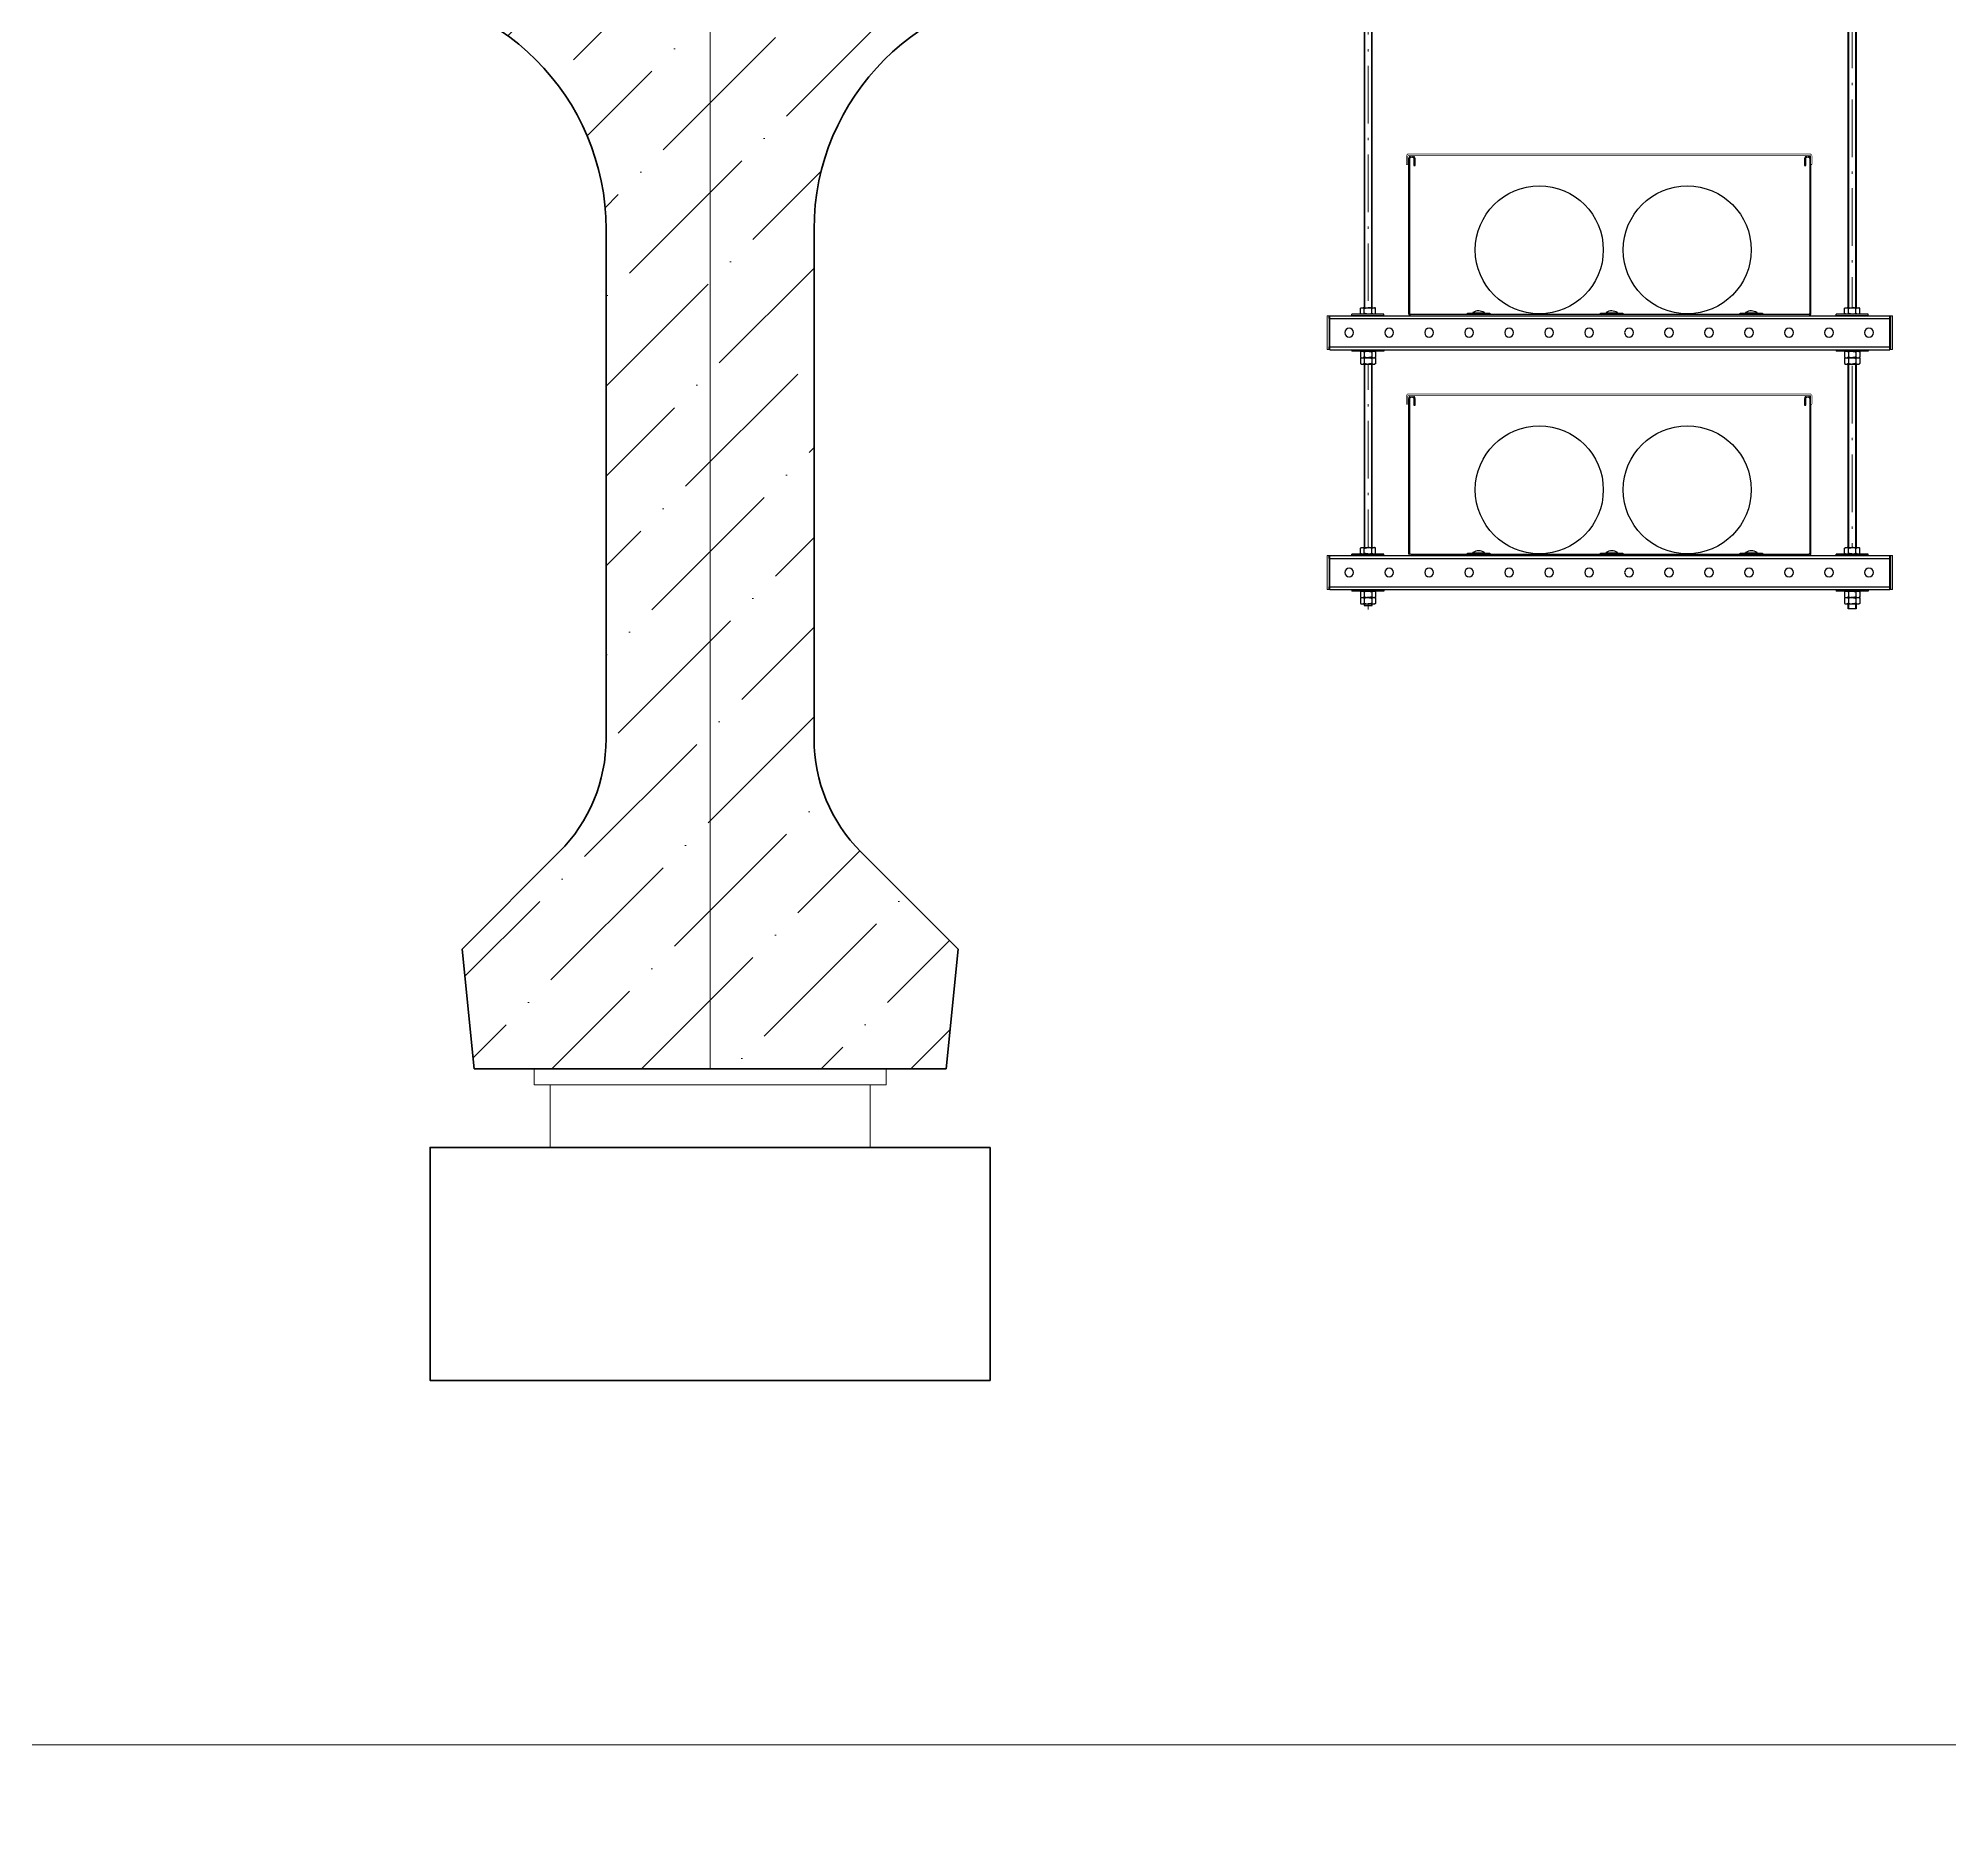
# Model space of a CAD drawing. Header units: millimetres. Extents: x 6546658 to 12951752, y -1354198 to 1102852.
# Drawn here: x 11689726 to 11692116, y -4459 to -2225 of the extents above; entities that cross this region are included whole.
import ezdxf
from ezdxf.enums import TextEntityAlignment as Align

# ---------------------------------------------------------------- set-up
doc = ezdxf.new("R2010")
doc.units = ezdxf.units.MM
doc.set_wipeout_variables(frame=1)
for name, pattern in [('ACAD_ISO10W100', [18.5, 12, -3, 0.5, -3]), ('phl_thick', [0]), ('осевая', [50.8, 31.75, -6.35, 6.35, -6.35])]:
    doc.linetypes.add(name, pattern=pattern)
doc.layers.get('Defpoints').update_dxf_attribs({"color": 254, "lineweight": 0})
for name, color, linetype, lineweight in [('04_Невидимые', 3, 'Continuous', 13), ('1-Бетон', 114, 'Continuous', 35), ('1-Штриховка', 8, 'Continuous', 9), ('ИС_Ось', 1, 'осевая', 18), ('ИС_Размер', 3, 'Continuous', 18)]:
    doc.layers.add(name, color=color, linetype=linetype, lineweight=lineweight)
doc.layers.add('projection', color=7, linetype='Continuous')
doc.styles.add('0', font='isocpeur.ttf', dxfattribs={"width": 0.8, "oblique": 15})
doc.styles.add('ISO', font='isocpeur.ttf', dxfattribs={"width": 0.8, "oblique": 10})
doc.dimstyles.new('М100', dxfattribs={"dimscale": 100, "dimtxt": 2.5, "dimasz": 2, "dimexe": 1, "dimexo": 1, "dimgap": 1, "dimtad": 1, "dimdec": 0, "dimzin": 0, "dimdsep": 46, "dimtxsty": '0', "dimblk": 'OBLIQUE', "dimcen": 0.09, "dimdle": 1, "dimclrd": 256, "dimclre": 256, "dimclrt": 256, "dimadec": 4, "dimazin": 0, "dimtfac": 1, "dimtdec": 0, "dimtofl": 0, "dimtmove": 1, "dimatfit": 2, "dimfxl": 1, "dimtolj": 1, "dimtzin": 0, "dimlwd": -1, "dimarcsym": 0})

# ---------------------------------------------------------------- blocks, each defined once
blk = doc.blocks.new('1530')
at = {"layer": '1-Штриховка'}
h = blk.add_hatch(dxfattribs=at)
h.set_pattern_fill('ANSI36', color=256, scale=25, style=0)
h.set_pattern_definition([(45, (-1571632.81, 568569.22), (42.0949506, 154.348152), [198.4375, -39.6875, 0, -39.6875])])
h.paths.add_polyline_path([(130, -480), (130, -1117.2, 0.198927), (188.7, -1258.7), (310, -1380), (295, -1530), (-295, -1530), (-310, -1380), (-188.6, -1258.6, 0.198898), (-130, -1117), (-130, -480, 0.414214), (-430, -180), (-700, -180), (-700, 0), (700, 0), (700, -180), (430, -180, 0.414224)])
at = {"layer": '1-Бетон'}
for p, q in [((-700, 0), (700, 0)), ((-700, -180), (-700, 0)), ((700, 0), (700, -180)), ((-430, -180), (-700, -180)), ((700, -180), (430, -180)), ((-130, -1117.2), (-130, -480)), ((130, -480), (130, -1117.2)), ((-188.6, -1258.6), (-310, -1380)), ((188.6, -1258.6), (310, -1380)), ((-295, -1530), (-310, -1380)), ((310, -1380), (295, -1530)), ((295, -1530), (-295, -1530))]:
    blk.add_line(p, q, dxfattribs=at)
for centre, radius, start, end in [((-430, -480), 300, 0, 90), ((430, -480), 300, 90, 180), ((-330.2, -1117.1), 200.2, 315.0289, 359.9744), ((330.2, -1117.1), 200.2, 180.0256, 224.9711)]:
    blk.add_arc(centre, radius, start, end, dxfattribs=at)
at = {"layer": 'ИС_Ось', "ltscale": 100}
blk.add_line((0, 0), (0, -1530), dxfattribs=at)
blk = doc.blocks.new('_Oblique')
at = {"color": 0, "linetype": 'ByBlock', "lineweight": -2}
blk.add_line((-0.5, -0.5), (0.5, 0.5), dxfattribs=at)
blk = doc.blocks.new('*D562')
at = {"layer": 'Defpoints', "color": 0, "linetype": 'Continuous', "transparency": 16777216}
for p in [(11717566.4, -2700.1), (11688316.4, -3524.1), (11717566.4, -4359.3)]:
    blk.add_point(p, dxfattribs=at)
at = {"layer": 'ИС_Размер', "lineweight": -2, "transparency": 16777216}
for p, q in [((11717566.4, -2800.1), (11717566.4, -4459.3)), ((11688316.4, -3624.1), (11688316.4, -4459.3))]:
    blk.add_line(p, q, dxfattribs=at)
at = {"layer": 'ИС_Размер', "transparency": 16777216}
blk.add_line((11688216.4, -4359.3), (11717666.4, -4359.3), dxfattribs=at)
at = {"layer": 'ИС_Размер', "linetype": 'Continuous', "transparency": 16777216, "xscale": 200, "yscale": 200, "zscale": 200, "rotation": 180}
blk.add_blockref('_Oblique', (11688316.4, -4359.3), dxfattribs=at)
at = {"layer": 'ИС_Размер', "linetype": 'Continuous', "transparency": 16777216, "xscale": 200, "yscale": 200, "zscale": 200}
blk.add_blockref('_Oblique', (11717566.4, -4359.3), dxfattribs=at)
at = {"layer": 'ИС_Размер', "linetype": 'Continuous', "transparency": 16777216, "insert": (11702941.4, -4134.3), "char_height": 250, "attachment_point": 5, "style": '0'}
blk.add_mtext('\\A1;13х2250=29250', dxfattribs=at)
blk = doc.blocks.new('*U528')
blk.add_wipeout([(-5, -854), (5, -854), (5, 0), (-5, 0)]).dxf.layer = 'projection'
at = {"layer": 'projection', "color": 252, "linetype": 'Continuous', "lineweight": 0}
for p, q in [((-4.1, 0), (-4.1, -854)), ((4.1, -854), (4.1, 0))]:
    blk.add_line(p, q, dxfattribs=at)
at = {"layer": 'projection', "linetype": 'ACAD_ISO10W100', "lineweight": 0, "ltscale": 6}
blk.add_line((0, 5), (0, -859), dxfattribs=at)
at = {"layer": 'projection', "color": 0, "linetype": 'Continuous', "lineweight": -2}
blk.add_lwpolyline([(5, -854), (5, 0), (-5, 0), (-5, -854)], close=True, dxfattribs=at)
at = {"layer": 'projection', "color": 251, "style": 'ISO', "oblique": 10}
blk.add_text('M10', height=1.81, dxfattribs=at).set_placement((-4, -2.2), (-0.2, -2.2), align=Align.ALIGNED)
at = {"layer": 'projection', "color": 251, "insert": (0.1, -4.4), "char_height": 0.6, "attachment_point": 5, "style": 'ISO'}
blk.add_mtext_dynamic_manual_height_columns('1 м^I339795\\P2 м^I339796\\P3 м^I216418', width=6.652, gutter_width=10.1, heights=[0], dxfattribs=at)
blk = doc.blocks.new('*U510')
blk.add_wipeout([(-5, -780.9), (5, -780.9), (5, 0), (-5, 0)]).dxf.layer = 'projection'
at = {"layer": 'projection', "color": 252, "linetype": 'Continuous', "lineweight": 0}
for p, q in [((-4.1, 0), (-4.1, -780.9)), ((4.1, -780.9), (4.1, 0))]:
    blk.add_line(p, q, dxfattribs=at)
at = {"layer": 'projection', "linetype": 'ACAD_ISO10W100', "lineweight": 0, "ltscale": 6}
blk.add_line((0, 5), (0, -785.9), dxfattribs=at)
at = {"layer": 'projection', "color": 0, "linetype": 'Continuous', "lineweight": -2}
blk.add_lwpolyline([(5, -780.9), (5, 0), (-5, 0), (-5, -780.9)], close=True, dxfattribs=at)
at = {"layer": 'projection', "color": 251, "style": 'ISO', "oblique": 10}
blk.add_text('M10', height=1.81, dxfattribs=at).set_placement((-4, -2.2), (-0.2, -2.2), align=Align.ALIGNED)
at = {"layer": 'projection', "color": 251, "insert": (0.1, -4.4), "char_height": 0.6, "attachment_point": 5, "style": 'ISO'}
blk.add_mtext_dynamic_manual_height_columns('1 м^I339795\\P2 м^I339796\\P3 м^I216418', width=6.652, gutter_width=10.1, heights=[0], dxfattribs=at)
blk = doc.blocks.new('*U493')
blk.add_wipeout([(0, 3), (-11.7, 3), (-12, 2.7), (-12, -2.7), (-11.7, -3), (0, -3)])
for p, q in [((0, 3), (-11.7, 3)), ((0, -7), (0, 7)), ((0.2, 7.2), (0.3, 7.2)), ((0.2, 7.2), (0.7, 7.2)), ((0.2, -7.2), (0.7, -7.2))]:
    blk.add_line(p, q)
blk.add_lwpolyline([(0, 3), (-11.7, 3), (-12, 2.7), (-12, -2.7), (-11.7, -3), (0, -3)], close=True)
blk.add_lwpolyline([(-11.7, 3), (-11.7, -3)])
for centre, radius, start, end in [((0.2, 7), 0.21, 90, 180), ((0.7, 7), 0.21, 32.5548, 90), ((-10.2, 0), 13.2, 31.6907, 32.5548), ((-10.2, 0), 13.2, 327.4452, 31.6907), ((0.2, -7), 0.21, 180, 270), ((0.7, -7), 0.21, 270, 327.4452)]:
    blk.add_arc(centre, radius, start, end)
blk = doc.blocks.new('*U494')
blk.add_wipeout([(-5.7, -4.9), (-5.7, -5), (-1.8, -5), (-1.7, -5.1), (-1.6, -5.1), (-1.5, -5.2), (-1.5, -5.2), (-1.4, -5.3), (-1.3, -5.7), (-1, -6.2), (-1, -6.2), (-1, -6.3), (-0.9, -6.3), (-0.9, -6.3), (-0.8, -6.4), (-0.8, -6.4), (-0.7, -6.4), (-0.6, -6.4), (-0.5, -6.4), (-0.4, -6.4), (-0.4, -6.4), (-0.3, -6.4), (-0.3, -6.4), (-0.2, -6.3), (-0.2, -6.3), (-0.2, -6.3), (-0.1, -6.2), (-0.1, -6.2), (0, -6.1), (0, -6), (0, -6), (0, -5.9), (0, 5.9), (0, 6), (0, 6), (0, 6), (0, 6), (0, 6), (0, 6), (0, 6.1), (0, 6.1), (0, 6.1), (0, 6.1), (0, 6.1), (0, 6.1), (0, 6.1), (0, 6.1), (-0.1, 6.2), (-0.1, 6.2), (-0.1, 6.2), (-0.1, 6.2), (-0.1, 6.2), (-0.1, 6.2), (-0.2, 6.3), (-0.2, 6.3), (-0.2, 6.3), (-0.2, 6.3), (-0.3, 6.4), (-0.3, 6.4), (-0.3, 6.4), (-0.3, 6.4), (-0.4, 6.4), (-0.4, 6.4), (-0.4, 6.4), (-0.5, 6.4), (-0.6, 6.4), (-0.7, 6.4), (-0.7, 6.4), (-0.7, 6.4), (-0.7, 6.4), (-0.8, 6.4), (-0.8, 6.4), (-0.8, 6.4), (-0.9, 6.3), (-0.9, 6.3), (-0.9, 6.3), (-0.9, 6.3), (-1, 6.3), (-1, 6.2), (-1, 6.2), (-1.6, 5.1), (-1.6, 5.1), (-1.7, 5.1), (-1.7, 5.1), (-1.7, 5), (-1.8, 5), (-5.7, 5), (-5.8, 4.9), (-5.8, 4.7), (-6, 4.1), (-6, -4.1)])
for p, q in [((-6, 4.1), (-5.8, 4.7)), ((-6, -4.1), (-6, 4.1)), ((-5.7, 5), (-1.8, 5)), ((-5.7, 3.6), (-2.1, 3.6)), ((-0.5, 6.4), (-0.6, 6.4)), ((0, -5.9), (0, 5.9)), ((-6, -4.1), (-5.8, -4.7)), ((-5.7, -1.4), (-2.1, -1.4)), ((-5.7, -5), (-1.8, -5)), ((-0.5, -6.4), (-0.6, -6.4))]:
    blk.add_line(p, q)
blk.add_lwpolyline([(-1.7, 5.1), (-1.7, -5.1)])
for centre, radius, start, end in [((11.9, -1.4), 15, 149.8456, 154.4359), ((-0.6, 5.9), 0.45, 90, 149.8456), ((-0.5, 5.9), 0.45, 0, 90), ((1.5, -4.5), 2.98, 194.7594, 213.3054), ((-0.6, -5.9), 0.45, 210.1544, 270), ((-0.5, -5.9), 0.45, 270, 0)]:
    blk.add_arc(centre, radius, start, end)
for points, weights in [([(-5.7, 3.6), (-6, 4.3), (-5.7, 5)], [2.5984975675, 3.00048654017, 2.5984975675]), ([(-5.7, -1.4), (-6, 1.1), (-5.7, 3.6)], [2.5984975675, 3.00048654017, 2.5984975675]), ([(-5.7, -5), (-6, -3.2), (-5.7, -1.4)], [2.5984975675, 3.00048654017, 2.5984975675]), ([(-5.8, -4.7), (-5.8, -4.9), (-5.7, -5)], [2.743516148, 2.69342203715, 2.5984975675])]:
    blk.add_rational_spline(points, weights, degree=2)
for points, knots in [([(-1.7, 3.8), (-1.7, 3.8), (-1.7, 3.8), (-1.7, 3.7), (-1.8, 3.7), (-1.8, 3.7), (-1.9, 3.6), (-2, 3.6), (-2, 3.6), (-2.1, 3.6)], [-0.00038766, -0.00038766, -0.00038766, -0.00038766, 0, 0, 0.03010515, 0.03010515, 0.05640733, 0.05640733, 0.07854224, 0.07854224, 0.07854224, 0.07854224]), ([(-1.6, 5.1), (-1.6, 5.1), (-1.6, 5.1), (-1.7, 5.1), (-1.8, 5), (-1.8, 5)], [0.04269517, 0.04269517, 0.04269517, 0.04269517, 0.05640737, 0.05640737, 0.07854224, 0.07854224, 0.07854224, 0.07854224]), ([(-1.7, -1.5), (-1.7, -1.5), (-1.7, -1.5), (-1.7, -1.5), (-1.8, -1.5), (-1.8, -1.5), (-1.9, -1.5), (-2, -1.4), (-2, -1.4), (-2.1, -1.4)], [-0.07849304, -0.07849304, -0.07849304, -0.07849304, -0.07810752, -0.07810752, -0.048169, -0.048169, -0.02201239, -0.02201239, 0, 0, 0, 0]), ([(-1.8, -5), (-1.8, -5), (-1.7, -5.1), (-1.6, -5.1), (-1.6, -5.1), (-1.5, -5.2), (-1.5, -5.2), (-1.4, -5.3), (-1.4, -5.3), (-1.4, -5.3)], [-0.07854224, -0.07854224, -0.07854224, -0.07854224, -0.05640737, -0.05640737, -0.03010525, -0.03010525, 0, 0, 0.00038765, 0.00038765, 0.00038765, 0.00038765])]:
    blk.add_open_spline(points, degree=3, knots=knots)
blk = doc.blocks.new('BLK_20120927065526736_000')
at = {"layer": 'projection', "color": 7, "linetype": 'phl_thick'}
for p, q in [((-9.45, 7.328249), (-8.5, 8)), ((-9.45, 7.328249), (-9.261816, 7.456942)), ((-9.45, 0.671751), (-9.45, 7.328249)), ((-8.5, 0), (-9.45, 0.671751)), ((-9.261816, 0.543058), (-9.45, 0.671751)), ((-9.261816, 7.456942), (-9.077345, 7.574275)), ((-9.077345, 0.425725), (-9.261816, 0.543058)), ((-9.077345, 7.574275), (-8.896107, 7.680574)), ((-8.896107, 0.319425), (-9.077345, 0.425725)), ((-8.896107, 7.680574), (-8.717638, 7.776109)), ((-8.717638, 0.223891), (-8.896107, 0.319425)), ((-8.717638, 7.776109), (-8.541487, 7.861093)), ((-8.541487, 0.138907), (-8.717638, 0.223891)), ((-8.541487, 7.861093), (-8.367213, 7.935687)), ((-8.367213, 0.064313), (-8.541487, 0.138907)), ((-8.5, 8), (8.5, 8)), ((-8.5, 0), (8.5, 0)), ((-8.367213, 7.935687), (-8.194382, 8)), ((-8.194382, 0), (-8.367213, 0.064313)), ((-6.037417, 7.921968), (-6.244063, 8)), ((-6.244063, 0), (-6.037417, 0.078032)), ((-5.828593, 7.829234), (-6.037417, 7.921968)), ((-6.037417, 0.078032), (-5.828593, 0.170766)), ((-5.616844, 7.721585), (-5.828593, 7.829234)), ((-5.828593, 0.170766), (-5.616844, 0.278415)), ((-5.401411, 7.598703), (-5.616844, 7.721585)), ((-5.616844, 0.278415), (-5.401411, 0.401296)), ((-5.181511, 7.460161), (-5.401411, 7.598703)), ((-5.401411, 0.401296), (-5.181511, 0.539839)), ((-4.956327, 7.305413), (-5.181511, 7.460161)), ((-5.181511, 0.539839), (-4.956327, 0.694587)), ((-4.725, 7.133794), (-4.956327, 7.305413)), ((-4.956327, 0.694587), (-4.725, 0.866206)), ((-4.725, 7.133794), (-4.258313, 7.287937)), ((-4.725, 0.866206), (-4.725, 7.133794)), ((-4.258313, 0.712063), (-4.725, 0.866206)), ((-4.258313, 7.287937), (-3.8038, 7.425619)), ((-3.8038, 0.574382), (-4.258313, 0.712063)), ((-3.8038, 7.425619), (-3.35974, 7.547519)), ((-3.35974, 0.452481), (-3.8038, 0.574382)), ((-3.35974, 7.547519), (-2.924505, 7.654201)), ((-2.924505, 0.345799), (-3.35974, 0.452481)), ((-2.924505, 7.654201), (-2.496548, 7.746114)), ((-2.496548, 0.253886), (-2.924505, 0.345799)), ((-2.496548, 7.746114), (-2.074375, 7.823606)), ((-2.074375, 0.176394), (-2.496548, 0.253886)), ((-2.074375, 7.823606), (-1.656537, 7.886923)), ((-1.656537, 0.113076), (-2.074375, 0.176394)), ((-1.656537, 7.886923), (-1.241606, 7.936217)), ((-1.241606, 0.063783), (-1.656537, 0.113076)), ((-1.241606, 7.936217), (-0.828163, 7.971539)), ((-0.828163, 0.02846), (-1.241606, 0.063783)), ((-0.828163, 7.971539), (-0.414779, 7.992848)), ((-0.414779, 0.007152), (-0.828163, 0.02846)), ((-0.414779, 7.992848), (0, 8)), ((0, 0), (-0.414779, 0.007152)), ((0.414779, 7.992848), (0, 8)), ((0, 0), (0.414779, 0.007152)), ((0.828163, 7.971539), (0.414779, 7.992848)), ((0.414779, 0.007152), (0.828163, 0.02846)), ((1.241606, 7.936217), (0.828163, 7.971539)), ((0.828163, 0.02846), (1.241606, 0.063783)), ((1.656537, 7.886923), (1.241606, 7.936217)), ((1.241606, 0.063783), (1.656537, 0.113076)), ((2.074375, 7.823606), (1.656537, 7.886923)), ((1.656537, 0.113076), (2.074375, 0.176394)), ((2.496548, 7.746114), (2.074375, 7.823606)), ((2.074375, 0.176394), (2.496548, 0.253886)), ((2.924505, 7.654201), (2.496548, 7.746114)), ((2.496548, 0.253886), (2.924505, 0.345799)), ((3.35974, 7.547519), (2.924505, 7.654201)), ((2.924505, 0.345799), (3.35974, 0.452481)), ((3.8038, 7.425619), (3.35974, 7.547519)), ((3.35974, 0.452481), (3.8038, 0.574382)), ((4.258313, 7.287937), (3.8038, 7.425619)), ((3.8038, 0.574382), (4.258313, 0.712063)), ((4.725, 7.133794), (4.258313, 7.287937)), ((4.258313, 0.712063), (4.725, 0.866206)), ((4.725, 7.133794), (4.956327, 7.305413)), ((4.725, 0.866206), (4.725, 7.133794)), ((4.956327, 0.694587), (4.725, 0.866206)), ((4.956327, 7.305413), (5.181511, 7.460161)), ((5.181511, 0.539839), (4.956327, 0.694587)), ((5.181511, 7.460161), (5.401411, 7.598703)), ((5.401411, 0.401296), (5.181511, 0.539839)), ((5.401411, 7.598703), (5.616844, 7.721585)), ((5.616844, 0.278415), (5.401411, 0.401296)), ((5.616844, 7.721585), (5.828593, 7.829234)), ((5.828593, 0.170766), (5.616844, 0.278415)), ((5.828593, 7.829234), (6.037417, 7.921968)), ((6.037417, 0.078032), (5.828593, 0.170766)), ((6.037417, 7.921968), (6.244063, 8)), ((6.244063, 0), (6.037417, 0.078032)), ((8.367213, 7.935687), (8.194382, 8)), ((8.194382, 0), (8.367213, 0.064313)), ((8.541487, 7.861093), (8.367213, 7.935687)), ((8.367213, 0.064313), (8.541487, 0.138907)), ((9.45, 7.328249), (8.5, 8)), ((8.5, 0), (9.45, 0.671751)), ((8.717638, 7.776109), (8.541487, 7.861093)), ((8.541487, 0.138907), (8.717638, 0.223891)), ((8.896107, 7.680574), (8.717638, 7.776109)), ((8.717638, 0.223891), (8.896107, 0.319425)), ((9.077345, 7.574275), (8.896107, 7.680574)), ((8.896107, 0.319425), (9.077345, 0.425725)), ((9.261816, 7.456942), (9.077345, 7.574275)), ((9.077345, 0.425725), (9.261816, 0.543058)), ((9.45, 7.328249), (9.261816, 7.456942)), ((9.261816, 0.543058), (9.45, 0.671751)), ((9.45, 0.671751), (9.45, 7.328249))]:
    blk.add_line(p, q, dxfattribs=at)
blk = doc.blocks.new('*U477')
blk.add_wipeout([(-8.5, 0), (-9.45, 0.671751), (-9.45, 7.328249), (-8.5, 8), (8.5, 8), (9.45, 7.328249), (9.45, 0.671751), (8.5, 0)])
at = {"layer": 'projection'}
blk.add_blockref('BLK_20120927065526736_000', (0, 0), dxfattribs=at)
blk = doc.blocks.new('a10_40 2da')
at = {"layer": 'projection', "color": 7, "linetype": 'phl_thick'}
for p, q in [((-20, 2), (20, 2)), ((-20, 0), (-20, 2)), ((-20, 0), (20, 0)), ((20, 0), (20, 2))]:
    blk.add_line(p, q, dxfattribs=at)
blk = doc.blocks.new('*U499')
blk.add_wipeout([(-20, 0), (-20, 2), (20, 2), (20, 0)])
at = {"layer": 'projection'}
blk.add_blockref('a10_40 2da', (0, 0), dxfattribs=at)
blk = doc.blocks.new('*U497')
at = {"color": 1, "linetype": 'phl_thick', "lineweight": 18}
for p, q in [((-3.55, 42.438034), (-1.970755, 42.465601)), ((-3.55, 0.061966), (-3.55, 42.438034)), ((-1.970755, 42.465601), (0, 42.5)), ((-1.93803, 42.462215), (-1.970755, 42.465601)), ((-1.904578, 42.450806), (-1.93803, 42.462215)), ((-1.870533, 42.431171), (-1.904578, 42.450806)), ((-1.83603, 42.403122), (-1.870533, 42.431171)), ((-1.801203, 42.366482), (-1.83603, 42.403122)), ((-1.766196, 42.321266), (-1.801203, 42.366482)), ((-1.731154, 42.267593), (-1.766196, 42.321266)), ((-1.696224, 42.205585), (-1.731154, 42.267593)), ((-1.66155, 42.135359), (-1.696224, 42.205585)), ((-1.627261, 42.057114), (-1.66155, 42.135359)), ((-1.593496, 41.971218), (-1.627261, 42.057114)), ((-1.560398, 41.878059), (-1.593496, 41.971218)), ((-1.52811, 41.778023), (-1.560398, 41.878059)), ((-1.49677, 41.671555), (-1.52811, 41.778023)), ((-1.466501, 41.559277), (-1.49677, 41.671555)), ((-1.437418, 41.441841), (-1.466501, 41.559277)), ((-1.409638, 41.319906), (-1.437418, 41.441841)), ((-1.382981, 41.192698), (-1.409638, 41.319906)), ((-1.357054, 41.058123), (-1.382981, 41.192698)), ((-1.332021, 40.916533), (-1.357054, 41.058123)), ((-1.308061, 40.768333), (-1.332021, 40.916533)), ((-1.285347, 40.613937), (-1.308061, 40.768333)), ((-1.264027, 40.453869), (-1.285347, 40.613937)), ((-1.244219, 40.288734), (-1.264027, 40.453869)), ((-1.226046, 40.119133), (-1.244219, 40.288734)), ((-1.209624, 39.945662), (-1.226046, 40.119133)), ((-1.195038, 39.768875), (-1.209624, 39.945662)), ((-1.182336, 39.589476), (-1.195038, 39.768875)), ((-1.17157, 39.408194), (-1.182336, 39.589476)), ((-1.16279, 39.225761), (-1.17157, 39.408194)), ((-1.156022, 39.042927), (-1.16279, 39.225761)), ((-1.151236, 38.860487), (-1.156022, 39.042927)), ((-1.148392, 38.679245), (-1.151236, 38.860487)), ((-1.147453, 38.5), (-1.148392, 38.679245)), ((0, 38.5), (-1.147453, 38.5)), ((-1.147453, 4), (-1.147453, 38.5)), ((0, 35.4), (-0.000021, 35.4)), ((0, 32), (-0.000021, 32)), ((0, 36.4), (-0.000019, 36.4)), ((0, 0), (0, 42.5)), ((10.5, 41.534889), (0, 41.534889)), ((10.5, 41.034889), (0, 41.034889)), ((10.5, 38.412155), (0, 38.412155)), ((10.5, 38.001904), (0, 38.001904)), ((10.5, 36.034889), (0, 36.034889)), ((10.5, 35.534889), (0, 35.534889)), ((10.5, 34), (0, 34)), ((10.5, 33.5), (0, 33.5)), ((10.5, 25.25), (0, 25.25)), ((10.5, 24.75), (0, 24.75)), ((10.5, 0.965111), (10.5, 41.534889)), ((-1.970755, 0.034399), (-3.55, 0.061966)), ((-1.970755, 0.034399), (-1.93803, 0.037785)), ((0, 0), (-1.970755, 0.034399)), ((-1.93803, 0.037785), (-1.904578, 0.049194)), ((-1.904578, 0.049194), (-1.870533, 0.068829)), ((-1.870533, 0.068829), (-1.83603, 0.096878)), ((-1.83603, 0.096878), (-1.801203, 0.133518)), ((-1.801203, 0.133518), (-1.766196, 0.178734)), ((-1.766196, 0.178734), (-1.731154, 0.232407)), ((-1.731154, 0.232407), (-1.696224, 0.294415)), ((-1.696224, 0.294415), (-1.66155, 0.364641)), ((-1.66155, 0.364641), (-1.627261, 0.442886)), ((-1.627261, 0.442886), (-1.593496, 0.528782)), ((-1.593496, 0.528782), (-1.560398, 0.621941)), ((-1.560398, 0.621941), (-1.52811, 0.721977)), ((-1.52811, 0.721977), (-1.49677, 0.828445)), ((-1.49677, 0.828445), (-1.466501, 0.940723)), ((-1.466501, 0.940723), (-1.437418, 1.058159)), ((-1.437418, 1.058159), (-1.409638, 1.180094)), ((-1.409638, 1.180094), (-1.382981, 1.307302)), ((-1.382981, 1.307302), (-1.357054, 1.441877)), ((-1.357054, 1.441877), (-1.332021, 1.583467)), ((-1.332021, 1.583467), (-1.308061, 1.731667)), ((-1.308061, 1.731667), (-1.285347, 1.886063)), ((-1.285347, 1.886063), (-1.264027, 2.046131)), ((-1.264027, 2.046131), (-1.244219, 2.211266)), ((-1.244219, 2.211266), (-1.226046, 2.380867)), ((-1.226046, 2.380867), (-1.209624, 2.554338)), ((-1.209624, 2.554338), (-1.195038, 2.731125)), ((-1.195038, 2.731125), (-1.182336, 2.910524)), ((-1.182336, 2.910524), (-1.17157, 3.091806)), ((-1.17157, 3.091806), (-1.16279, 3.274239)), ((-1.16279, 3.274239), (-1.156022, 3.457073)), ((-1.156022, 3.457073), (-1.151236, 3.639513)), ((-1.151236, 3.639513), (-1.148392, 3.820755)), ((-1.148392, 3.820755), (-1.147453, 4)), ((0, 4), (-1.147453, 4)), ((0, 10.5), (-0.000021, 10.5)), ((0, 7.1), (-0.000021, 7.1)), ((0, 6.1), (-0.000019, 6.1)), ((10.5, 17.75), (0, 17.75)), ((10.5, 17.25), (0, 17.25)), ((10.5, 9), (0, 9)), ((10.5, 8.5), (0, 8.5)), ((10.5, 6.965111), (0, 6.965111)), ((10.5, 6.465111), (0, 6.465111)), ((10.5, 4.498096), (0, 4.498096)), ((10.5, 4.087845), (0, 4.087845)), ((10.5, 1.465111), (0, 1.465111)), ((10.5, 0.965111), (0, 0.965111))]:
    blk.add_line(p, q, dxfattribs=at)
blk = doc.blocks.new('*U498')
blk.add_wipeout([(-14, 0), (-14, 1.5), (14, 1.5), (14, 0)])
blk.add_lwpolyline([(0, 0), (14, 0), (14, 1.5), (-14, 1.5), (-14, 0), (0, 0)])
blk = doc.blocks.new('*U511')
blk.add_lwpolyline([(0, 10, -0.414214), (2, 12), (504.5, 12, -0.414214), (506.5, 10), (506.5, 0), (505.5, 0), (505.5, 10, 0.414214), (504.5, 11), (2, 11, 0.414214), (1, 10), (1, 0), (0, 0)], format="xyb", close=True)
blk.add_wipeout([(0, 0), (1, 0), (1, 10), (1, 10.1), (1, 10.2), (1, 10.3), (1.1, 10.4), (1.1, 10.5), (1.2, 10.5), (1.2, 10.6), (1.2, 10.7), (1.3, 10.7), (1.4, 10.8), (1.5, 10.8), (1.6, 10.9), (1.6, 10.9), (1.7, 11), (1.8, 11), (1.9, 11), (2, 11), (504.5, 11), (504.5, 11), (504.6, 11), (504.7, 11), (504.7, 11), (504.8, 11), (504.8, 10.9), (504.9, 10.9), (505, 10.9), (505, 10.9), (505.1, 10.8), (505.1, 10.8), (505.2, 10.7), (505.3, 10.6), (505.4, 10.5), (505.4, 10.4), (505.4, 10.3), (505.5, 10.2), (505.5, 10.1), (505.5, 10), (505.5, 0), (506.5, 0), (506.5, 10), (506.5, 10.1), (506.5, 10.2), (506.5, 10.3), (506.5, 10.4), (506.4, 10.5), (506.4, 10.7), (506.3, 10.8), (506.3, 10.9), (506.2, 11), (506.2, 11.1), (506.1, 11.2), (506, 11.3), (506, 11.3), (505.9, 11.4), (505.8, 11.5), (505.8, 11.5), (505.7, 11.6), (505.6, 11.7), (505.5, 11.7), (505.4, 11.8), (505.4, 11.8), (505.3, 11.8), (505.2, 11.9), (505.1, 11.9), (505, 11.9), (504.9, 12), (504.7, 12), (504.6, 12), (504.5, 12), (2, 12), (1.9, 12), (1.7, 12), (1.5, 11.9), (1.3, 11.9), (1.1, 11.8), (0.8, 11.6), (0.6, 11.4), (0.4, 11.2), (0.3, 11), (0.1, 10.7), (0.1, 10.5), (0, 10.3), (0, 10)])
blk = doc.blocks.new('*U500')
blk.add_wipeout([(0.3, 42.9), (700.3, 42.9), (700.3, 0.4), (0.3, 0.4)])
for p, q in [((0.3, 42.9), (0.3, 0.4)), ((700.3, 42.9), (700.3, 0.4))]:
    blk.add_line(p, q)
at = {"layer": 'projection', "color": 7, "linetype": 'phl_thick'}
for p, q in [((0.3, 42.9), (700.3, 42.9)), ((0.3, 39.4), (700.3, 39.4)), ((0.3, 3.9), (700.3, 3.9)), ((0.3, 0.4), (700.3, 0.4))]:
    blk.add_line(p, q, dxfattribs=at)
for centre in [(24.3, 21.6), (74.3, 21.6), (124.3, 21.6), (174.3, 21.6), (224.3, 21.6), (274.3, 21.6), (324.3, 21.6), (374.3, 21.6), (424.3, 21.6), (474.3, 21.6), (524.3, 21.6), (574.3, 21.6), (624.3, 21.6), (674.3, 21.6)]:
    blk.add_circle(centre, 5.5, dxfattribs=at)

msp = doc.modelspace()

# ---------------------------------------------------------------- linework, layer by layer
at = {"layer": '04_Невидимые'}
msp.add_lwpolyline([(11690786.4, -3534.1), (11690346.4, -3534.1), (11690346.4, -3514.1), (11690786.4, -3514.1)], close=True, dxfattribs=at)
at = {"layer": '1-Бетон'}
msp.add_lwpolyline([(11690916.4, -3612.1), (11690216.4, -3612.1), (11690216.4, -3903.6), (11690916.4, -3903.6)], close=True, dxfattribs=at)
at = {"layer": 'ИС_Размер'}
msp.add_lwpolyline([(11690766.4, -3534.1), (11690366.4, -3534.1), (11690366.4, -3612.1), (11690766.4, -3612.1), (11690766.4, -3534.1)], dxfattribs=at)

# ---------------------------------------------------------------- block references
for p in [(11691341.4, -2614.6), (11691341.4, -2914.6)]:
    msp.add_blockref('*U497', p)
at = {"rotation": 90.00000000000001}
for name, p in [('*U494', (11691527.4, -2574.1)), ('*U493', (11691693.8, -2569.1)), ('*U494', (11691868.3, -2574.1))]:
    msp.add_blockref(name, p, dxfattribs=at)
at = {"xscale": -1}
for p in [(11692041.4, -2614.6), (11692041.4, -2914.6)]:
    msp.add_blockref('*U497', p, dxfattribs=at)
at = {"layer": 'ИС_Размер', "linetype": 'Continuous'}
msp.add_blockref('1530', (11690566.4, -1984.1), dxfattribs=at)

# ---------------------------------------------------------------- dimensions: what is measured, and where the dimension line sits
dim = msp.add_linear_dim(base=(11717566.4, -4359.3), p1=(11688316.4, -3524.1), p2=(11717566.4, -2700.1), text='13х2250=<>', dimstyle='М100', dxfattribs=at)
dim.commit()
dim.dimension.update_dxf_attribs({"geometry": '*D562', "text_midpoint": (11702941.4, -4134.3)})

# ---------------------------------------------------------------- next in the draw order: block references
at = {"xscale": -1}
msp.add_blockref('*U528', (11691994.3, -2084.7), dxfattribs=at)
msp.add_blockref('*U510', (11691389.1, -2153.6))
at = {"rotation": 90.00000000000001}
for name, p in [('*U493', (11691527.4, -2569.1)), ('*U494', (11691693.8, -2574.1)), ('*U493', (11691868.3, -2569.1)), ('*U493', (11691527.4, -2869.1)), ('*U493', (11691693.8, -2869.1)), ('*U493', (11691868.3, -2869.1))]:
    msp.add_blockref(name, p, dxfattribs=at)

# ---------------------------------------------------------------- next in the draw order: block references
for p in [(11691389.1, -2570.1), (11691994.4, -2570.1), (11691389.1, -2870.1), (11691994.4, -2870.1)]:
    msp.add_blockref('*U477', p)
at = {"xscale": -1}
for p in [(11691527.4, -2570.6), (11691693.8, -2570.6), (11691868.3, -2570.6)]:
    msp.add_blockref('*U498', p, dxfattribs=at)
at = {"xscale": -1, "rotation": 180}
for p in [(11691389.1, -2616.6), (11691994.4, -2616.6), (11691389.1, -2916.6), (11691994.4, -2916.6)]:
    msp.add_blockref('*U477', p, dxfattribs=at)
at = {"rotation": 90.00000000000001}
for p in [(11691527.4, -2874.1), (11691693.8, -2874.1), (11691868.3, -2874.1)]:
    msp.add_blockref('*U494', p, dxfattribs=at)

# ---------------------------------------------------------------- next in the draw order: block references
at = {"xscale": -1}
for name, p in [('*U499', (11691388.9, -2572.1)), ('*U499', (11691994.3, -2572.1)), ('*U499', (11691388.9, -2872.1)), ('*U498', (11691527.4, -2870.6)), ('*U498', (11691693.8, -2870.6)), ('*U498', (11691868.3, -2870.6)), ('*U499', (11691994.3, -2872.1))]:
    msp.add_blockref(name, p, dxfattribs=at)
at = {"rotation": 180}
for p in [(11691388.9, -2614.6), (11691994.3, -2614.6), (11691388.9, -2914.6), (11691994.3, -2914.6)]:
    msp.add_blockref('*U499', p, dxfattribs=at)

# ---------------------------------------------------------------- next in the draw order: wipeouts: each hides what was drawn before it
msp.add_wipeout([(11691447.8, -2384.1), (11691446.3, -2384.1), (11691446.3, -2376.1), (11691446.3, -2375.9), (11691446.3, -2375.8), (11691446.3, -2375.7), (11691446.3, -2375.6), (11691446.2, -2375.5), (11691446.2, -2375.3), (11691446.2, -2375.2), (11691446.1, -2375.1), (11691446.1, -2375), (11691446, -2374.8), (11691445.9, -2374.7), (11691445.8, -2374.6), (11691445.8, -2374.5), (11691445.7, -2374.4), (11691445.6, -2374.3), (11691445.4, -2374.1), (11691445.2, -2374), (11691445, -2373.9), (11691444.8, -2373.7), (11691444.5, -2373.7), (11691444.2, -2373.6), (11691443.9, -2373.6), (11691443.6, -2373.6), (11691443.4, -2373.6), (11691443.1, -2373.7), (11691442.9, -2373.8), (11691442.7, -2373.8), (11691442.3, -2374.1), (11691442.1, -2374.3), (11691441.9, -2374.4), (11691441.8, -2374.6), (11691441.6, -2374.9), (11691441.5, -2375.1), (11691441.4, -2375.6), (11691441.3, -2375.8), (11691441.3, -2376.1), (11691441.3, -2569.1), (11691441.3, -2569.1), (11691441.3, -2569.1), (11691441.3, -2569.2), (11691441.3, -2569.2), (11691441.3, -2569.3), (11691441.3, -2569.3), (11691441.4, -2569.4), (11691441.4, -2569.5), (11691441.4, -2569.6), (11691441.4, -2569.7), (11691441.5, -2569.7), (11691441.5, -2569.8), (11691441.6, -2569.9), (11691441.7, -2570), (11691441.7, -2570.1), (11691441.8, -2570.2), (11691441.9, -2570.3), (11691442, -2570.3), (11691442.1, -2570.4), (11691442.2, -2570.5), (11691442.4, -2570.5), (11691442.4, -2570.5), (11691442.5, -2570.5), (11691442.6, -2570.6), (11691442.7, -2570.6), (11691442.8, -2570.6), (11691939.8, -2570.6), (11691939.9, -2570.6), (11691940, -2570.6), (11691940.1, -2570.5), (11691940.2, -2570.5), (11691940.3, -2570.5), (11691940.4, -2570.4), (11691940.5, -2570.4), (11691940.6, -2570.3), (11691940.7, -2570.2), (11691940.8, -2570.2), (11691940.9, -2570.1), (11691940.9, -2570.1), (11691941, -2570), (11691941, -2569.9), (11691941.1, -2569.9), (11691941.1, -2569.8), (11691941.2, -2569.7), (11691941.2, -2569.7), (11691941.2, -2569.6), (11691941.3, -2569.5), (11691941.3, -2569.4), (11691941.3, -2569.3), (11691941.3, -2569.2), (11691941.3, -2569.1), (11691941.3, -2569.1), (11691941.3, -2569.1), (11691941.3, -2376.1), (11691941.3, -2375.9), (11691941.3, -2375.8), (11691941.3, -2375.7), (11691941.3, -2375.6), (11691941.2, -2375.5), (11691941.2, -2375.4), (11691941.2, -2375.2), (11691941, -2374.8), (11691940.7, -2374.4), (11691940.5, -2374.2), (11691939.8, -2373.8), (11691939.1, -2373.6), (11691938.5, -2373.6), (11691938, -2373.7), (11691937.5, -2373.9), (11691937.1, -2374.3), (11691936.6, -2374.8), (11691936.4, -2375.3), (11691936.4, -2375.6), (11691936.3, -2376.1), (11691936.3, -2384.1), (11691934.8, -2384.1), (11691934.8, -2376.1), (11691934.8, -2375.8), (11691934.9, -2375.6), (11691934.9, -2375.4), (11691934.9, -2375.1), (11691935, -2374.8), (11691935.2, -2374.5), (11691935.3, -2374.2), (11691935.5, -2373.8), (11691935.8, -2373.5), (11691936.1, -2373.1), (11691936.5, -2372.8), (11691936.7, -2372.7), (11691936.8, -2372.6), (11691937.3, -2372.4), (11691937.5, -2372.3), (11691937.9, -2372.2), (11691938.3, -2372.1), (11691938.6, -2372.1), (11691939, -2372.1), (11691939.3, -2372.1), (11691939.6, -2372.1), (11691939.8, -2372.2), (11691940.1, -2372.3), (11691940.4, -2372.4), (11691940.7, -2372.5), (11691940.8, -2372.6), (11691941, -2372.7), (11691941.3, -2372.9), (11691941.5, -2373.1), (11691941.8, -2373.4), (11691942, -2373.6), (11691942.2, -2373.9), (11691942.4, -2374.3), (11691942.6, -2374.7), (11691942.7, -2375), (11691942.8, -2375.4), (11691942.8, -2375.8), (11691942.8, -2376.1), (11691942.8, -2568.1), (11691942.8, -2568.6), (11691942.8, -2568.9), (11691942.8, -2569.2), (11691942.8, -2569.6), (11691942.7, -2569.8), (11691942.6, -2570.2), (11691942.5, -2570.4), (11691942.2, -2570.9), (11691942, -2571.1), (11691941.7, -2571.4), (11691941.4, -2571.6), (11691941, -2571.8), (11691940.7, -2571.9), (11691940.2, -2572), (11691939.8, -2572.1), (11691442.8, -2572.1), (11691442.5, -2572), (11691442.2, -2572), (11691441.9, -2571.9), (11691441.6, -2571.8), (11691441.4, -2571.7), (11691441.1, -2571.5), (11691440.8, -2571.3), (11691440.5, -2571), (11691440.2, -2570.6), (11691440.1, -2570.3), (11691440, -2570), (11691439.9, -2569.7), (11691439.8, -2569.5), (11691439.8, -2569.3), (11691439.8, -2569.1), (11691439.8, -2376.1), (11691439.8, -2375.7), (11691439.9, -2375.4), (11691440, -2374.9), (11691440.2, -2374.3), (11691440.4, -2373.9), (11691440.7, -2373.6), (11691440.9, -2373.4), (11691441.1, -2373.2), (11691441.3, -2373), (11691441.6, -2372.8), (11691441.8, -2372.6), (11691442.1, -2372.4), (11691442.5, -2372.3), (11691442.7, -2372.2), (11691443, -2372.1), (11691443.3, -2372.1), (11691443.6, -2372.1), (11691444, -2372.1), (11691444.3, -2372.1), (11691444.8, -2372.2), (11691445.2, -2372.3), (11691445.5, -2372.4), (11691445.8, -2372.6), (11691446.2, -2372.8), (11691446.6, -2373.1), (11691446.9, -2373.5), (11691447.1, -2373.8), (11691447.4, -2374.2), (11691447.6, -2374.7), (11691447.7, -2375.1), (11691447.8, -2375.5), (11691447.8, -2375.8), (11691447.8, -2376.1)])

# ---------------------------------------------------------------- next in the draw order: linework, layer by layer
msp.add_lwpolyline([(11691441.3, -2376.1, -1), (11691446.3, -2376.1), (11691446.3, -2384.1), (11691447.8, -2384.1), (11691447.8, -2376.1, 1), (11691439.8, -2376.1), (11691439.8, -2569.1, 0.414214), (11691442.8, -2572.1), (11691939.8, -2572.1, 0.414214), (11691942.8, -2569.1), (11691942.8, -2376.1, 1), (11691934.8, -2376.1), (11691934.8, -2384.1), (11691936.3, -2384.1), (11691936.3, -2376.1, -1), (11691941.3, -2376.1), (11691941.3, -2569.1, -0.414214), (11691939.8, -2570.6), (11691442.8, -2570.6, -0.414214), (11691441.3, -2569.1)], format="xyb", close=True)
for centre in [(11691603.2, -2489.8), (11691788.2, -2489.8)]:
    msp.add_circle(centre, 80)

# ---------------------------------------------------------------- next in the draw order: block references
at = {"xscale": -1, "rotation": 180}
for p in [(11691389.1, -2624.6), (11691994.4, -2624.6), (11691389.1, -2924.6), (11691994.4, -2924.6)]:
    msp.add_blockref('*U477', p, dxfattribs=at)

# ---------------------------------------------------------------- next in the draw order: wipeouts: each hides what was drawn before it
msp.add_wipeout([(11691447.8, -2684.1), (11691446.3, -2684.1), (11691446.3, -2676.1), (11691446.3, -2675.9), (11691446.3, -2675.8), (11691446.3, -2675.7), (11691446.3, -2675.6), (11691446.2, -2675.5), (11691446.2, -2675.3), (11691446.2, -2675.2), (11691446.1, -2675.1), (11691446.1, -2675), (11691446, -2674.8), (11691445.9, -2674.7), (11691445.8, -2674.6), (11691445.8, -2674.5), (11691445.7, -2674.4), (11691445.6, -2674.3), (11691445.4, -2674.1), (11691445.2, -2674), (11691445, -2673.9), (11691444.8, -2673.7), (11691444.5, -2673.7), (11691444.2, -2673.6), (11691443.9, -2673.6), (11691443.6, -2673.6), (11691443.4, -2673.6), (11691443.1, -2673.7), (11691442.9, -2673.8), (11691442.7, -2673.8), (11691442.3, -2674.1), (11691442.1, -2674.3), (11691441.9, -2674.4), (11691441.8, -2674.6), (11691441.6, -2674.9), (11691441.5, -2675.1), (11691441.4, -2675.6), (11691441.3, -2675.8), (11691441.3, -2676.1), (11691441.3, -2869.1), (11691441.3, -2869.1), (11691441.3, -2869.1), (11691441.3, -2869.2), (11691441.3, -2869.2), (11691441.3, -2869.3), (11691441.3, -2869.3), (11691441.4, -2869.4), (11691441.4, -2869.5), (11691441.4, -2869.6), (11691441.4, -2869.7), (11691441.5, -2869.7), (11691441.5, -2869.8), (11691441.6, -2869.9), (11691441.7, -2870), (11691441.7, -2870.1), (11691441.8, -2870.2), (11691441.9, -2870.3), (11691442, -2870.3), (11691442.1, -2870.4), (11691442.2, -2870.5), (11691442.4, -2870.5), (11691442.4, -2870.5), (11691442.5, -2870.5), (11691442.6, -2870.6), (11691442.7, -2870.6), (11691442.8, -2870.6), (11691939.8, -2870.6), (11691939.9, -2870.6), (11691940, -2870.6), (11691940.1, -2870.5), (11691940.2, -2870.5), (11691940.3, -2870.5), (11691940.4, -2870.4), (11691940.5, -2870.4), (11691940.6, -2870.3), (11691940.7, -2870.2), (11691940.8, -2870.2), (11691940.9, -2870.1), (11691940.9, -2870.1), (11691941, -2870), (11691941, -2869.9), (11691941.1, -2869.9), (11691941.1, -2869.8), (11691941.2, -2869.7), (11691941.2, -2869.7), (11691941.2, -2869.6), (11691941.3, -2869.5), (11691941.3, -2869.4), (11691941.3, -2869.3), (11691941.3, -2869.2), (11691941.3, -2869.1), (11691941.3, -2869.1), (11691941.3, -2869.1), (11691941.3, -2676.1), (11691941.3, -2675.9), (11691941.3, -2675.8), (11691941.3, -2675.7), (11691941.3, -2675.6), (11691941.2, -2675.5), (11691941.2, -2675.4), (11691941.2, -2675.2), (11691941, -2674.8), (11691940.7, -2674.4), (11691940.5, -2674.2), (11691939.8, -2673.8), (11691939.1, -2673.6), (11691938.5, -2673.6), (11691938, -2673.7), (11691937.5, -2673.9), (11691937.1, -2674.3), (11691936.6, -2674.8), (11691936.4, -2675.3), (11691936.4, -2675.6), (11691936.3, -2676.1), (11691936.3, -2684.1), (11691934.8, -2684.1), (11691934.8, -2676.1), (11691934.8, -2675.8), (11691934.9, -2675.6), (11691934.9, -2675.4), (11691934.9, -2675.1), (11691935, -2674.8), (11691935.2, -2674.5), (11691935.3, -2674.2), (11691935.5, -2673.8), (11691935.8, -2673.5), (11691936.1, -2673.1), (11691936.5, -2672.8), (11691936.7, -2672.7), (11691936.8, -2672.6), (11691937.3, -2672.4), (11691937.5, -2672.3), (11691937.9, -2672.2), (11691938.3, -2672.1), (11691938.6, -2672.1), (11691939, -2672.1), (11691939.3, -2672.1), (11691939.6, -2672.1), (11691939.8, -2672.2), (11691940.1, -2672.3), (11691940.4, -2672.4), (11691940.7, -2672.5), (11691940.8, -2672.6), (11691941, -2672.7), (11691941.3, -2672.9), (11691941.5, -2673.1), (11691941.8, -2673.4), (11691942, -2673.6), (11691942.2, -2673.9), (11691942.4, -2674.3), (11691942.6, -2674.7), (11691942.7, -2675), (11691942.8, -2675.4), (11691942.8, -2675.8), (11691942.8, -2676.1), (11691942.8, -2868.1), (11691942.8, -2868.6), (11691942.8, -2868.9), (11691942.8, -2869.2), (11691942.8, -2869.6), (11691942.7, -2869.8), (11691942.6, -2870.2), (11691942.5, -2870.4), (11691942.2, -2870.9), (11691942, -2871.1), (11691941.7, -2871.4), (11691941.4, -2871.6), (11691941, -2871.8), (11691940.7, -2871.9), (11691940.2, -2872), (11691939.8, -2872.1), (11691442.8, -2872.1), (11691442.5, -2872), (11691442.2, -2872), (11691441.9, -2871.9), (11691441.6, -2871.8), (11691441.4, -2871.7), (11691441.1, -2871.5), (11691440.8, -2871.3), (11691440.5, -2871), (11691440.2, -2870.6), (11691440.1, -2870.3), (11691440, -2870), (11691439.9, -2869.7), (11691439.8, -2869.5), (11691439.8, -2869.3), (11691439.8, -2869.1), (11691439.8, -2676.1), (11691439.8, -2675.7), (11691439.9, -2675.4), (11691440, -2674.9), (11691440.2, -2674.3), (11691440.4, -2673.9), (11691440.7, -2673.6), (11691440.9, -2673.4), (11691441.1, -2673.2), (11691441.3, -2673), (11691441.6, -2672.8), (11691441.8, -2672.6), (11691442.1, -2672.4), (11691442.5, -2672.3), (11691442.7, -2672.2), (11691443, -2672.1), (11691443.3, -2672.1), (11691443.6, -2672.1), (11691444, -2672.1), (11691444.3, -2672.1), (11691444.8, -2672.2), (11691445.2, -2672.3), (11691445.5, -2672.4), (11691445.8, -2672.6), (11691446.2, -2672.8), (11691446.6, -2673.1), (11691446.9, -2673.5), (11691447.1, -2673.8), (11691447.4, -2674.2), (11691447.6, -2674.7), (11691447.7, -2675.1), (11691447.8, -2675.5), (11691447.8, -2675.8), (11691447.8, -2676.1)])

# ---------------------------------------------------------------- next in the draw order: linework, layer by layer
msp.add_lwpolyline([(11691441.3, -2676.1, -1), (11691446.3, -2676.1), (11691446.3, -2684.1), (11691447.8, -2684.1), (11691447.8, -2676.1, 1), (11691439.8, -2676.1), (11691439.8, -2869.1, 0.414214), (11691442.8, -2872.1), (11691939.8, -2872.1, 0.414214), (11691942.8, -2869.1), (11691942.8, -2676.1, 1), (11691934.8, -2676.1), (11691934.8, -2684.1), (11691936.3, -2684.1), (11691936.3, -2676.1, -1), (11691941.3, -2676.1), (11691941.3, -2869.1, -0.414214), (11691939.8, -2870.6), (11691442.8, -2870.6, -0.414214), (11691441.3, -2869.1)], format="xyb", close=True)
for centre in [(11691603.2, -2789.8), (11691788.2, -2789.8)]:
    msp.add_circle(centre, 80)

# ---------------------------------------------------------------- next in the draw order: block references
at = {"xscale": -1}
msp.add_blockref('*U511', (11691943.8, -2382.5), dxfattribs=at)
at = {"xscale": -1, "rotation": 180}
msp.add_blockref('*U500', (11691341.1, -2571.7), dxfattribs=at)

# ---------------------------------------------------------------- next in the draw order: block references
at = {"xscale": -1}
msp.add_blockref('*U511', (11691943.8, -2682.5), dxfattribs=at)
at = {"xscale": -1, "rotation": 180}
msp.add_blockref('*U500', (11691341.1, -2871.7), dxfattribs=at)

doc.saveas('drawing.dxf')
